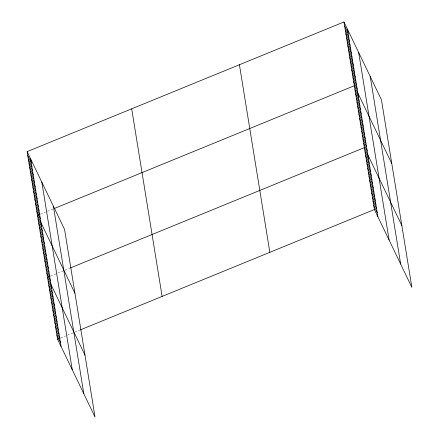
<?xml version="1.0" encoding="UTF-8"?>
<svg xmlns="http://www.w3.org/2000/svg" width="439" height="439" viewBox="0 0 439 439"><rect width="100%" height="100%" fill="white"/><g stroke="black" fill="none" stroke-linecap="round" stroke-linejoin="round"><path stroke-width="0.33" stroke-dasharray="2.19 1.65" d="M40.569 214.133L45.519 212.108M47.374 211.346L52.943 209.068M50.611 276.032L63.606 270.715M64.84 270.21L69.79 268.185M60.653 337.931L65.603 335.906M67.458 335.149L73.648 332.619M74.882 332.109L79.832 330.084"/><path stroke-width="0.66" d="M27.13 151.62L64.593 229.471L95.027 417.05L57.558 339.199L27.13 151.62L343.973 21.95L381.442 99.801L411.87 287.38L374.407 209.529L343.973 21.95M39.949 214.386L37.474 215.395L74.943 293.247M54.178 208.563L354.322 85.726L391.786 163.577M49.991 276.285L47.516 277.3L84.985 355.151M70.41 267.933L364.365 147.63L401.828 225.476M57.558 339.199L60.033 338.189M80.452 329.832L374.407 209.529M344.62 25.934L348.116 33.205M345.268 29.923L348.764 37.189M345.916 33.907L349.411 41.173M346.558 37.897L350.059 45.162M347.205 41.881L350.706 49.146M347.853 45.865L351.348 53.13M348.5 49.854L351.996 57.119M349.148 53.838L352.643 61.103M349.795 57.822L353.291 65.093M350.437 61.811L353.938 69.077M351.085 65.795L354.586 73.061M351.732 69.785L355.228 77.05M352.38 73.768L355.875 81.034M353.027 77.752L356.523 85.023M353.675 81.742L357.17 89.007M354.992 89.852L358.487 97.118M355.661 93.979L359.157 101.244M356.331 98.106L359.826 105.371M357 102.232L360.496 109.498M357.67 106.359L361.165 113.624M358.339 110.485L361.835 117.751M359.009 114.612L362.504 121.877M359.678 118.739L363.174 126.009M360.348 122.865L363.843 130.136M361.017 126.992L364.513 134.263M361.687 131.118L365.182 138.389M362.356 135.245L365.852 142.516M363.026 139.377L366.521 146.642M363.695 143.504L367.191 150.769M365.034 151.757L368.53 159.022M365.703 155.883L369.199 163.149M366.373 160.01L369.868 167.275M367.042 164.137L370.538 171.402M367.712 168.263L371.207 175.529M368.381 172.39L371.877 179.655M369.051 176.516L372.546 183.782M369.72 180.643L373.216 187.908M370.39 184.77L373.885 192.035M371.059 188.896L374.555 196.162M371.729 193.023L375.224 200.288M372.398 197.149L375.894 204.415M373.068 201.276L376.563 208.541M373.737 205.403L377.233 212.668M27.778 155.609L31.273 162.874M28.42 159.593L31.921 166.858M29.067 163.577L32.568 170.848M29.715 167.566L33.21 174.832M30.362 171.55L33.858 178.816M31.01 175.54L34.505 182.805M31.657 179.524L35.153 186.789M32.305 183.507L35.8 190.778M32.947 187.497L36.448 194.762M33.594 191.481L37.09 198.746M34.242 195.47L37.738 202.736M34.89 199.454L38.385 206.72M35.537 203.438L39.033 210.704M36.185 207.427L39.68 214.693M36.827 211.411L40.328 218.677M38.144 219.527L41.645 226.793M38.813 223.654L42.314 230.919M39.483 227.781L42.984 235.046M40.152 231.907L43.653 239.173M40.822 236.034L44.323 243.299M41.491 240.16L44.992 247.426M42.16 244.287L45.661 251.552M42.83 248.414L46.331 255.679M43.499 252.54L47 259.806M44.169 256.667L47.67 263.932M44.838 260.793L48.339 268.059M45.508 264.92L49.009 272.185M46.177 269.047L49.678 276.312M46.847 273.173L50.348 280.439M48.186 281.426L51.687 288.692M48.855 285.553L52.356 292.818M49.525 289.68L53.026 296.945M50.194 293.806L53.695 301.072M50.864 297.933L54.365 305.198M51.533 302.059L55.034 309.325M52.203 306.186L55.704 313.451M52.872 310.313L56.373 317.578M53.542 314.439L57.043 321.705M54.211 318.566L57.712 325.831M54.88 322.692L58.382 329.958M55.55 326.819L59.051 334.084M56.219 330.946L59.72 338.211M56.889 335.072L60.39 342.338M370.231 76.507L400.659 264.086M358.679 52.51L389.113 240.089M347.469 29.215L377.902 216.795M239.414 64.742L269.848 252.321M131.689 108.828L162.117 296.407M53.388 206.176L83.816 393.756M41.837 182.18L72.265 369.759M30.626 158.885L61.059 346.464"/></g></svg>
